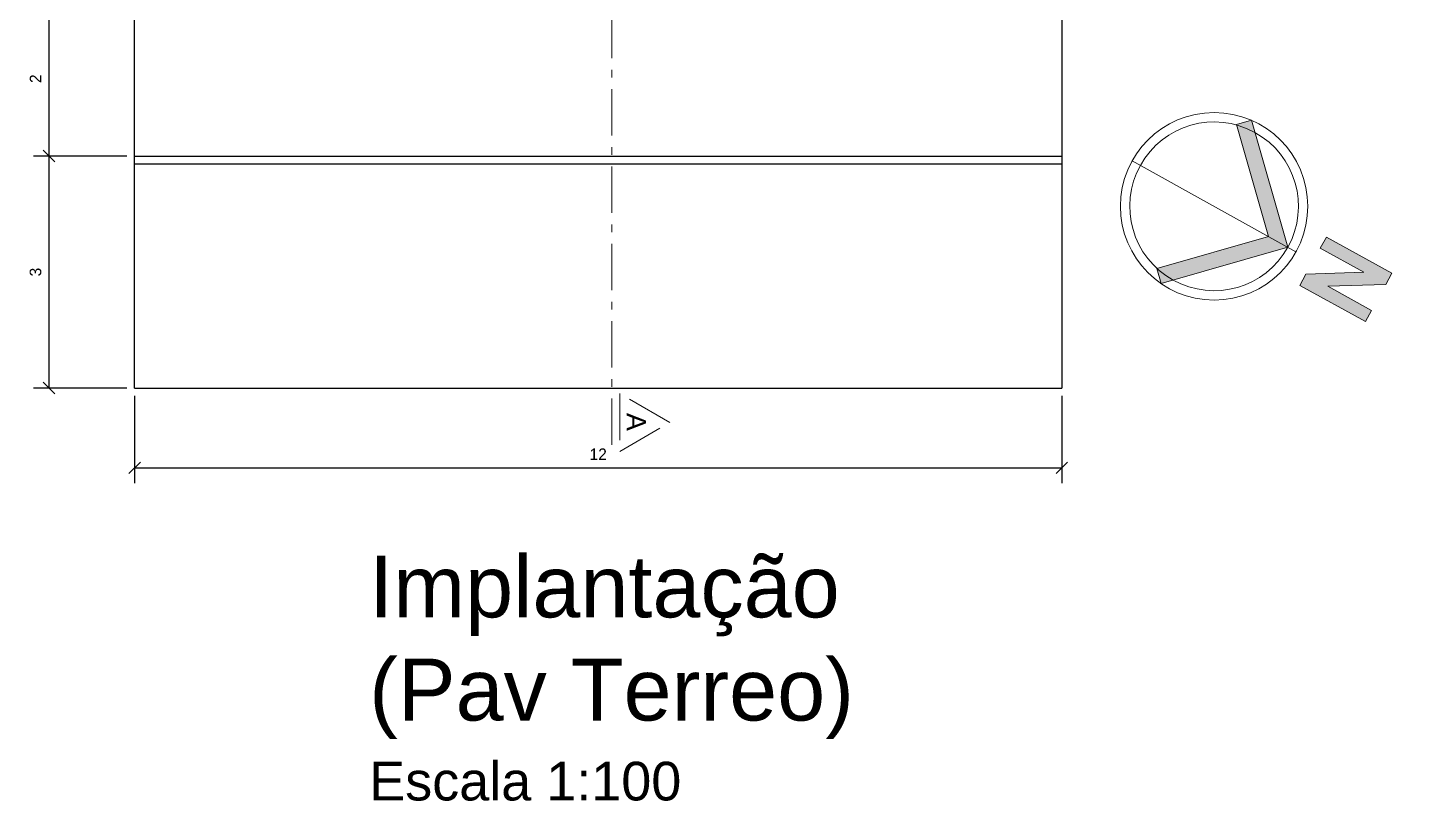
# Model space of a CAD drawing. Header units: millimetres. Extents: x 578 to 638.3, y 269.6 to 296.6.
# Drawn here: x 586.66 to 604.76, y 269.64 to 279.63 of the extents above; entities that cross this region are included whole.
import ezdxf

# ---------------------------------------------------------------- set-up
doc = ezdxf.new("R2010")
doc.units = ezdxf.units.MM
doc.linetypes.add('ACAD_ISO10W100', pattern=[18.5, 12, -3, 0.5, -3])
doc.layers.get('Defpoints').update_dxf_attribs({"lineweight": 20})
doc.layers.add('100_SIST_VIARIO_MEIO_FIO', color=1, linetype='Continuous', lineweight=18)
doc.layers.add('Corte', color=7, linetype='ACAD_ISO10W100', lineweight=15)
doc.layers.add('Cotas', color=2, linetype='Continuous')
doc.dimstyles.new('Cota Externa', dxfattribs={"dimtxt": 0.15, "dimasz": 0.15, "dimexe": 0.2, "dimexo": 0.1, "dimgap": 0.1, "dimtad": 1, "dimzin": 9, "dimtxsty": 'Standard', "dimblk": 'OBLIQUE', "dimcen": 2.5, "dimadec": 0, "dimazin": 0, "dimtfac": 1, "dimtmove": 1, "dimatfit": 3, "dimfxl": 1, "dimarcsym": 0})

# ---------------------------------------------------------------- blocks, each defined once
blk = doc.blocks.new('_Oblique')
at = {"color": 0, "linetype": 'ByBlock', "lineweight": -2}
blk.add_line((-0.5, -0.5), (0.5, 0.5), dxfattribs=at)
blk = doc.blocks.new('*D81')
at = {"layer": 'Cotas', "color": 0, "lineweight": -2, "transparency": 16777216}
for p, q in [((587.942, 277.978), (586.735, 277.978)), ((586.935, 274.978), (586.935, 277.978)), ((587.942, 274.978), (586.735, 274.978))]:
    blk.add_line(p, q, dxfattribs=at)
at = {"layer": 'Defpoints', "color": 0, "transparency": 16777216}
for p in [(586.935, 277.978), (588.042, 277.978), (588.042, 274.978)]:
    blk.add_point(p, dxfattribs=at)
at = {"layer": 'Cotas', "color": 0, "lineweight": -2, "transparency": 16777216, "xscale": 0.15, "yscale": 0.15, "zscale": 0.15}
for p, rotation in [((586.935, 277.978), 90), ((586.935, 274.978), 270)]:
    blk.add_blockref('_Oblique', p, dxfattribs=dict(at, rotation=rotation))
at = {"layer": 'Cotas', "color": 0, "transparency": 16777216, "insert": (586.76, 276.478), "char_height": 0.15, "attachment_point": 5, "rotation": 90}
blk.add_mtext('3', dxfattribs=at)
blk = doc.blocks.new('*D82')
at = {"layer": 'Cotas', "color": 0, "lineweight": -2, "transparency": 16777216}
for p, q in [((588.042, 274.878), (588.042, 273.747)), ((600.037, 274.878), (600.037, 273.747)), ((588.042, 273.947), (600.037, 273.947))]:
    blk.add_line(p, q, dxfattribs=at)
at = {"layer": 'Defpoints', "color": 0, "transparency": 16777216}
for p in [(588.042, 274.978), (600.037, 274.978), (600.037, 273.947)]:
    blk.add_point(p, dxfattribs=at)
at = {"layer": 'Cotas', "color": 0, "lineweight": -2, "transparency": 16777216, "xscale": 0.15, "yscale": 0.15, "zscale": 0.15, "rotation": 180}
blk.add_blockref('_Oblique', (588.042, 273.947), dxfattribs=at)
at = {"layer": 'Cotas', "color": 0, "lineweight": -2, "transparency": 16777216, "xscale": 0.15, "yscale": 0.15, "zscale": 0.15}
blk.add_blockref('_Oblique', (600.037, 273.947), dxfattribs=at)
at = {"layer": 'Cotas', "color": 0, "transparency": 16777216, "insert": (594.039, 274.122), "char_height": 0.15, "attachment_point": 5}
blk.add_mtext('12', dxfattribs=at)
blk = doc.blocks.new('*U83', base_point=(-1.493, -0.043))
at = {"color": 0}
blk.add_solid([(-1.493, -0.043), (-1.316, -0.22), (0, 1.45), (0, 1.096)], dxfattribs=at)
blk = doc.blocks.new('*U84', base_point=(0, 1.45))
at = {"color": 0}
blk.add_solid([(0, 1.45), (0, 1.096), (1.493, -0.043), (1.316, -0.22)], dxfattribs=at)
blk = doc.blocks.new('NORTE')
blk.add_line((317.3, 106.27), (322.35, 89))
for points in [[(314.23, 107.32), (312.19, 114.22), (313.36, 114.57), (317.44, 110.78), (316.09, 115.38), (317.26, 115.72), (319.31, 108.82), (318.13, 108.47), (314.05, 112.26), (315.41, 107.67)], [(312.78, 93.57), (311.47, 94.29), (317.55, 105.41), (328.66, 99.33), (327.94, 98.01), (318.14, 103.37)]]:
    blk.add_lwpolyline(points, close=True)
blk.add_circle((319.82, 97.64), 9)
for start, end in [(16.3167, 196.3167), (196.3167, 16.3167)]:
    blk.add_arc((319.82, 97.64), 8.1, start, end)
for points in [[(316.09, 115.38), (317.26, 115.72), (317.44, 110.78), (319.31, 108.82)], [(312.19, 114.22), (314.05, 112.26), (313.36, 114.57), (314.73, 113.3)], [(315.41, 107.67), (314.23, 107.32), (314.05, 112.26), (312.19, 114.22)], [(314.73, 113.3), (317.44, 110.78), (314.05, 112.26), (316.76, 109.74)], [(317.44, 110.78), (319.31, 108.82), (316.76, 109.74), (318.13, 108.47)]]:
    blk.add_solid(points)
at = {"xscale": 5.999999999999999, "yscale": 5.999999999999999, "zscale": 5.999999999999999, "rotation": 16.31670358720263}
for name, p in [('*U84', (317.55, 105.41)), ('*U83', (311.47, 94.29))]:
    blk.add_blockref(name, p, dxfattribs=at)
blk = doc.blocks.new('*D86')
at = {"layer": 'Cotas', "color": 0, "lineweight": -2, "transparency": 16777216}
for p, q in [((587.942, 279.978), (586.735, 279.978)), ((586.935, 277.978), (586.935, 279.978)), ((587.942, 277.978), (586.735, 277.978))]:
    blk.add_line(p, q, dxfattribs=at)
at = {"layer": 'Defpoints', "color": 0, "transparency": 16777216}
for p in [(586.935, 279.978), (588.042, 279.978), (588.042, 277.978)]:
    blk.add_point(p, dxfattribs=at)
at = {"layer": 'Cotas', "color": 0, "lineweight": -2, "transparency": 16777216, "xscale": 0.15, "yscale": 0.15, "zscale": 0.15}
for p, rotation in [((586.935, 279.978), 90), ((586.935, 277.978), 270)]:
    blk.add_blockref('_Oblique', p, dxfattribs=dict(at, rotation=rotation))
at = {"layer": 'Cotas', "color": 0, "transparency": 16777216, "insert": (586.76, 278.978), "char_height": 0.15, "attachment_point": 5, "rotation": 90}
blk.add_mtext('2', dxfattribs=at)

msp = doc.modelspace()

# ---------------------------------------------------------------- linework, layer by layer
for p, q in [((588.042, 274.978), (588.042, 279.978)), ((600.042, 274.978), (600.042, 279.978)), ((588.042, 277.978), (600.037, 277.978)), ((588.042, 277.878), (600.037, 277.878)), ((588.042, 274.978), (600.037, 274.978))]:
    msp.add_line(p, q)
at = {"layer": 'Corte', "ltscale": 0.05}
msp.add_line((594.216, 274.243), (594.216, 296.575), dxfattribs=at)
msp.add_lwpolyline([(594.964, 274.533), (594.318, 274.906), (594.318, 274.16)], close=True, dxfattribs=at)

# ---------------------------------------------------------------- block references
at = {"layer": '100_SIST_VIARIO_MEIO_FIO', "xscale": 0.134698946061204, "yscale": 0.134698946061204, "zscale": 0.134698946061204, "rotation": 224.6931763838163}
msp.add_blockref('NORTE', (623.381, 316.976), dxfattribs=at)

# ---------------------------------------------------------------- texts
at = {"insert": (591.076, 272.813), "char_height": 0.8, "attachment_point": 1}
msp.add_mtext_dynamic_manual_height_columns('{\\fArial|b0|i0|c0|p34;Implantação (Pav Terreo)\\P\\H0.625x;Escala 1:100}', width=7.06935, gutter_width=12.5, heights=[4.905], dxfattribs=at)
at = {"layer": 'Corte', "ltscale": 0.05, "insert": (594.656, 274.657), "char_height": 0.25, "attachment_point": 1, "rotation": 270}
msp.add_mtext_dynamic_manual_height_columns('{\\fArial|b0|i0|c0|p34;A}', width=0.21942, gutter_width=12.5, heights=[0], dxfattribs=at)

# ---------------------------------------------------------------- dimensions: what is measured, and where the dimension line sits
at = {"layer": 'Cotas'}
for base, p1, p2, picture, middle in [((586.935, 279.978), (588.042, 277.978), (588.042, 279.978), '*D86', (586.76, 278.978)), ((586.935, 277.978), (588.042, 274.978), (588.042, 277.978), '*D81', (586.76, 276.478))]:
    dim = msp.add_linear_dim(base=base, p1=p1, p2=p2, angle=90, dimstyle='Cota Externa', dxfattribs=at)
    dim.commit()
    dim.dimension.update_dxf_attribs({"geometry": picture, "text_midpoint": middle})
dim = msp.add_linear_dim(base=(600.037, 273.9468), p1=(588.0419, 274.9781), p2=(600.037, 274.9781), dimstyle='Cota Externa', dxfattribs=at)
dim.commit()
dim.dimension.update_dxf_attribs({"geometry": '*D82', "text_midpoint": (594.0394, 274.1218)})

doc.saveas('drawing.dxf')
